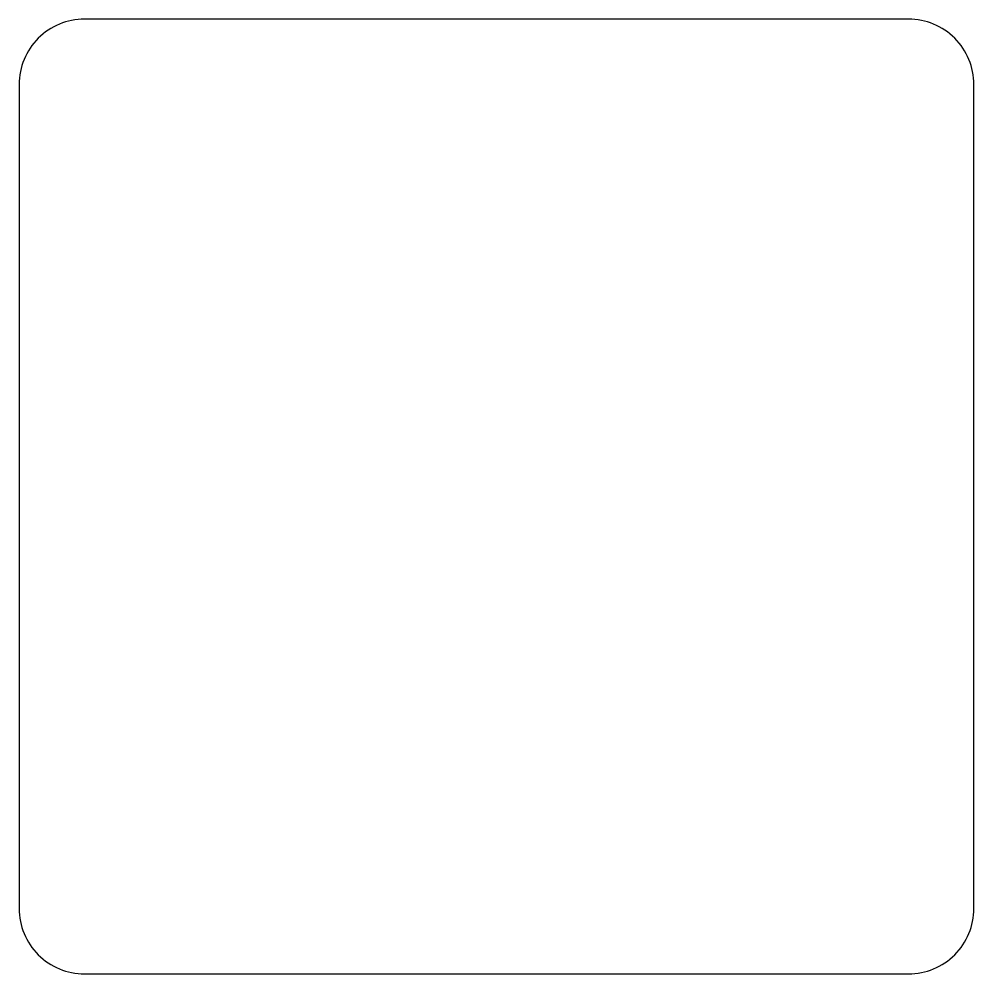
# Model space of a CAD drawing. Header units: millimetres. Extents: x -26.6 to 26.6, y -26.6 to 26.6.
import ezdxf

# ---------------------------------------------------------------- set-up
doc = ezdxf.new("R2010")
doc.units = ezdxf.units.MM
doc.layers.get('0').update_dxf_attribs({"linetype": 'CONTINUOUS'})

msp = doc.modelspace()

# ---------------------------------------------------------------- linework, layer by layer
msp.add_lwpolyline([(26.65, -23), (26.65, 23, 0.414214), (23, 26.65), (-23, 26.65, 0.414214), (-26.65, 23), (-26.65, -23, 0.414214), (-23, -26.65), (23, -26.65, 0.414214)], format="xyb", close=True)

doc.saveas('drawing.dxf')
